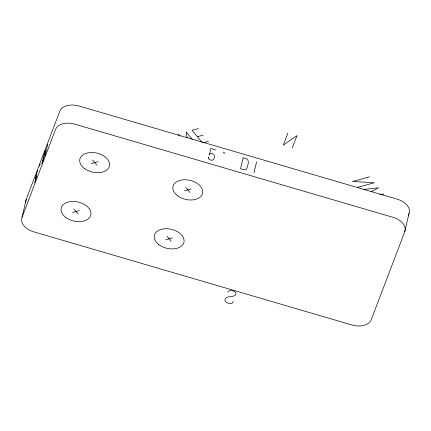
<?xml version="1.0" encoding="UTF-8"?>
<svg xmlns="http://www.w3.org/2000/svg" width="431" height="431" viewBox="0 0 431 431"><rect width="100%" height="100%" fill="white"/><g stroke="black" fill="none" stroke-linecap="round" stroke-linejoin="round"><path stroke-width="0.65" d="M34.437 182.949L35.617 179.867L36.624 175.363L35.288 179.344L36.737 173.127L37.853 170.186M208.491 158.188L208.572 157.029C207.801 159.535 211.702 161.172 213.447 159.696C214.401 157.865 215.392 154.519 212.628 153.77C211.519 153.253 209.757 153.22 209.428 154.691L210.878 148.474L215.532 149.837M21.986 217.499L26.21 199.359L59.764 111.252A16.211 10.419 13.1 0 1 79.018 106.004L397.22 199.17A16.211 10.419 13.1 0 1 409.014 213.501L404.79 231.641L371.236 319.748A16.211 10.419 13.1 0 1 351.982 324.996L33.78 231.83A16.211 10.419 13.1 0 1 21.986 217.499L55.545 129.392A16.211 10.419 13.1 0 1 74.795 124.15L392.997 217.31A16.211 10.419 13.1 0 1 404.79 231.641M39.566 166.043L39.819 164.976M39.862 165.272L40.11 164.206M45.18 155.192L47.706 144.32M223.35 153.113L223.597 152.041M224.573 153.474L224.82 152.402M254.037 172.745L256.569 161.867M287.951 132.969L283.291 145.209L296.986 135.614L292.326 147.855M227.924 292.272L228.678 291.033L230.714 290.456A7.472 4.8 13.1 0 1 234.825 291.663L236.069 293.199C235.563 298.969 224.799 294.077 224.939 300.849L226.173 302.379A7.472 4.8 13.1 0 0 230.283 303.58A3.249 2.09 13.1 0 0 232.331 303.015L233.263 301.264M408.297 215.392L409.014 213.501M371.08 191.811L378.601 187.765L363.478 189.489M381.985 194.92L383.789 194.069L379.856 194.365M198.492 128.557L192.124 130.291L202.155 142.483M91.248 163.532L98.058 161.679M197.403 136.708L203.27 135.108M203.136 142.801L208.415 141.363M72.607 212.478L79.412 210.624M184.382 190.798L191.192 188.945M369.582 176.839L352.563 181.473L374.437 182.739L357.423 187.377M165.741 239.749L172.545 237.89M192.388 139.525L186.133 131.924L187.108 137.731M178.208 134.084L179.872 136.115M185.702 187.34L189.872 192.404M167.056 236.285L171.226 241.355M92.568 160.073L96.738 165.138M73.927 209.019L78.097 214.088M25.774 202.047A16.211 10.419 13.1 0 1 26.21 199.359M45.551 150.193L43.536 159.071L41.936 163.699L44.468 152.822L45.551 150.193M243.084 157.924L240.557 168.796L244.867 169.906A2.489 1.896 20.9 0 0 246.715 168.613C248.622 163.554 250.212 158.107 243.084 157.924M65.706 217.369A15.198 9.768 13.1 0 0 90.564 215.812A15.198 9.768 13.1 0 0 71.761 201.476A15.198 9.768 13.1 0 0 65.706 217.369M177.48 195.69A15.198 9.768 13.1 0 0 202.338 194.133A15.198 9.768 13.1 0 0 183.536 179.792A15.198 9.768 13.1 0 0 177.48 195.69M84.352 168.424A15.198 9.768 13.1 0 0 109.205 166.867A15.198 9.768 13.1 0 0 90.402 152.526A15.198 9.768 13.1 0 0 84.352 168.424M158.84 244.636A15.198 9.768 13.1 0 0 183.692 243.079A15.198 9.768 13.1 0 0 164.895 228.742A15.198 9.768 13.1 0 0 158.84 244.636"/></g></svg>
